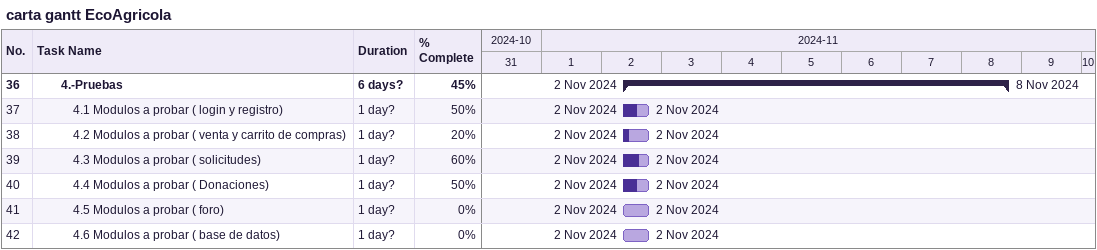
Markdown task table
carta gantt EcoAgricola

| ID | Level | Task | Duration | Start | Finish | % complete |
|---|---|---|---|---|---|---|
| 36 | 3 | **4.-Pruebas** | 6d? | 2024-11-02 | 2024-11-08 | 45 |
| 37 | 4 | 4.1 Modulos a probar ( login y registro) | 1d? | 2024-11-02 | 2024-11-02 | 50 |
| 38 | 4 | 4.2 Modulos a probar ( venta y carrito de compras) | 1d? | 2024-11-02 | 2024-11-02 | 20 |
| 39 | 4 | 4.3 Modulos a probar ( solicitudes) | 1d? | 2024-11-02 | 2024-11-02 | 60 |
| 40 | 4 | 4.4 Modulos a probar ( Donaciones) | 1d? | 2024-11-02 | 2024-11-02 | 50 |
| 41 | 4 | 4.5 Modulos a probar ( foro) | 1d? | 2024-11-02 | 2024-11-02 | 0 |
| 42 | 4 | 4.6 Modulos a probar ( base de datos) | 1d? | 2024-11-02 | 2024-11-02 | 0 |
